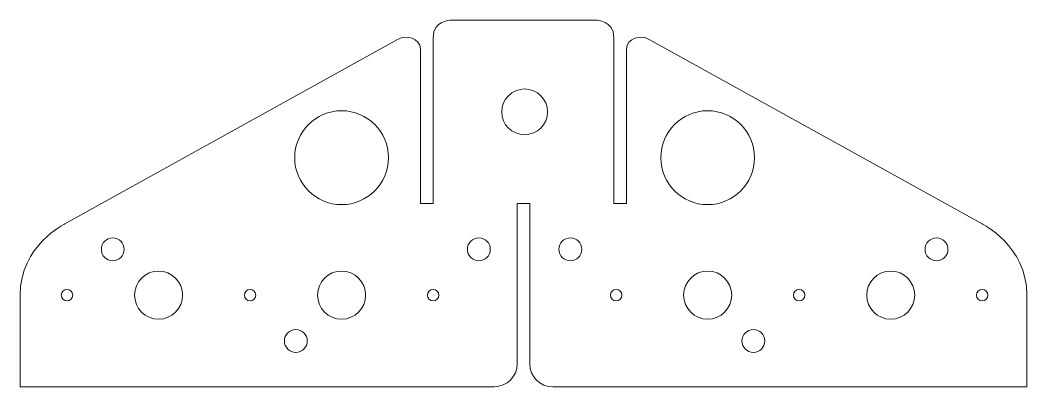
# Model space of a CAD drawing. Header units: inches. Extents: x -5 to 215, y 108 to 189.
import ezdxf

# ---------------------------------------------------------------- set-up
doc = ezdxf.new("R2010")
doc.units = ezdxf.units.IN
doc.header["$MEASUREMENT"] = 0
doc.layers.add('Layer 1', color=7, linetype='Continuous')

# ---------------------------------------------------------------- blocks, each defined once
blk = doc.blocks.new('block 2')
at = {"layer": 'Layer 1', "color": 7, "lineweight": 9, "true_color": 0xffffff}
blk.add_open_spline([(92.8, 138.52), (92.8, 137.14), (93.92, 136.02), (95.3, 136.02), (96.68, 136.02), (97.8, 137.14), (97.8, 138.52), (97.8, 139.9), (96.68, 141.02), (95.3, 141.02), (93.92, 141.02), (92.8, 139.9), (92.8, 138.52)], degree=3, knots=[0, 0, 0, 0, 1, 1, 1, 2, 2, 2, 3, 3, 3, 4, 4, 4, 4], dxfattribs=at)
blk = doc.blocks.new('block 3')
at = {"layer": 'Layer 1', "color": 7, "lineweight": 9, "true_color": 0xffffff}
blk.add_open_spline([(84.05, 128.52), (84.05, 127.83), (84.61, 127.27), (85.3, 127.27), (85.99, 127.27), (86.55, 127.83), (86.55, 128.52), (86.55, 129.21), (85.99, 129.77), (85.3, 129.77), (84.61, 129.77), (84.05, 129.21), (84.05, 128.52)], degree=3, knots=[0, 0, 0, 0, 1, 1, 1, 2, 2, 2, 3, 3, 3, 4, 4, 4, 4], dxfattribs=at)
blk = doc.blocks.new('block 4')
at = {"layer": 'Layer 1', "color": 7, "lineweight": 9, "true_color": 0xffffff}
blk.add_open_spline([(70.55, 128.52), (70.55, 125.62), (68.2, 123.27), (65.3, 123.27), (62.4, 123.27), (60.05, 125.62), (60.05, 128.52), (60.05, 131.42), (62.4, 133.77), (65.3, 133.77), (68.2, 133.77), (70.55, 131.42), (70.55, 128.52)], degree=3, knots=[0, 0, 0, 0, 1, 1, 1, 2, 2, 2, 3, 3, 3, 4, 4, 4, 4], dxfattribs=at)
blk = doc.blocks.new('block 5')
at = {"layer": 'Layer 1', "color": 7, "lineweight": 9, "true_color": 0xffffff}
blk.add_open_spline([(30.55, 128.52), (30.55, 125.62), (28.2, 123.27), (25.3, 123.27), (22.4, 123.27), (20.05, 125.62), (20.05, 128.52), (20.05, 131.42), (22.4, 133.77), (25.3, 133.77), (28.2, 133.77), (30.55, 131.42), (30.55, 128.52)], degree=3, knots=[0, 0, 0, 0, 1, 1, 1, 2, 2, 2, 3, 3, 3, 4, 4, 4, 4], dxfattribs=at)
blk = doc.blocks.new('block 6')
at = {"layer": 'Layer 1', "color": 7, "lineweight": 9, "true_color": 0xffffff}
blk.add_open_spline([(46.55, 128.52), (46.55, 127.83), (45.99, 127.27), (45.3, 127.27), (44.61, 127.27), (44.05, 127.83), (44.05, 128.52), (44.05, 129.21), (44.61, 129.77), (45.3, 129.77), (45.99, 129.77), (46.55, 129.21), (46.55, 128.52)], degree=3, knots=[0, 0, 0, 0, 1, 1, 1, 2, 2, 2, 3, 3, 3, 4, 4, 4, 4], dxfattribs=at)
blk = doc.blocks.new('block 7')
at = {"layer": 'Layer 1', "color": 7, "lineweight": 9, "true_color": 0xffffff}
blk.add_open_spline([(57.8, 118.52), (57.8, 117.14), (56.68, 116.02), (55.3, 116.02), (53.92, 116.02), (52.8, 117.14), (52.8, 118.52), (52.8, 119.9), (53.92, 121.02), (55.3, 121.02), (56.68, 121.02), (57.8, 119.9), (57.8, 118.52)], degree=3, knots=[0, 0, 0, 0, 1, 1, 1, 2, 2, 2, 3, 3, 3, 4, 4, 4, 4], dxfattribs=at)
blk = doc.blocks.new('block 8')
at = {"layer": 'Layer 1', "color": 7, "lineweight": 9, "true_color": 0xffffff}
blk.add_open_spline([(17.8, 138.52), (17.8, 137.14), (16.68, 136.02), (15.3, 136.02), (13.92, 136.02), (12.8, 137.14), (12.8, 138.52), (12.8, 139.9), (13.92, 141.02), (15.3, 141.02), (16.68, 141.02), (17.8, 139.9), (17.8, 138.52)], degree=3, knots=[0, 0, 0, 0, 1, 1, 1, 2, 2, 2, 3, 3, 3, 4, 4, 4, 4], dxfattribs=at)
blk = doc.blocks.new('block 9')
at = {"layer": 'Layer 1', "color": 7, "lineweight": 9, "true_color": 0xffffff}
blk.add_open_spline([(75.55, 158.52), (75.55, 152.86), (70.97, 148.27), (65.3, 148.27), (59.64, 148.27), (55.05, 152.86), (55.05, 158.52), (55.05, 164.18), (59.64, 168.77), (65.3, 168.77), (70.97, 168.77), (75.55, 164.18), (75.55, 158.52)], degree=3, knots=[0, 0, 0, 0, 1, 1, 1, 2, 2, 2, 3, 3, 3, 4, 4, 4, 4], dxfattribs=at)
blk = doc.blocks.new('block 10')
at = {"layer": 'Layer 1', "color": 7, "lineweight": 9, "true_color": 0xffffff}
blk.add_open_spline([(110.3, 168.52), (110.3, 165.76), (108.07, 163.52), (105.3, 163.52), (102.54, 163.52), (100.3, 165.76), (100.3, 168.52), (100.3, 171.28), (102.54, 173.52), (105.3, 173.52), (108.07, 173.52), (110.3, 171.28), (110.3, 168.52)], degree=3, knots=[0, 0, 0, 0, 1, 1, 1, 2, 2, 2, 3, 3, 3, 4, 4, 4, 4], dxfattribs=at)
blk = doc.blocks.new('block 11')
at = {"layer": 'Layer 1', "color": 7, "lineweight": 9, "true_color": 0xffffff}
blk.add_open_spline([(6.55, 128.52), (6.55, 127.83), (5.99, 127.27), (5.3, 127.27), (4.61, 127.27), (4.05, 127.83), (4.05, 128.52), (4.05, 129.21), (4.61, 129.77), (5.3, 129.77), (5.99, 129.77), (6.55, 129.21), (6.55, 128.52)], degree=3, knots=[0, 0, 0, 0, 1, 1, 1, 2, 2, 2, 3, 3, 3, 4, 4, 4, 4], dxfattribs=at)
blk = doc.blocks.new('block 12')
at = {"layer": 'Layer 1', "color": 7, "lineweight": 9, "true_color": 0xffffff}
blk.add_open_spline([(95.03, 108.52), (95.03, 108.52), (98.68, 108.52), (98.68, 108.52), (101.44, 108.52), (103.68, 110.76), (103.68, 113.52), (103.68, 113.52), (103.7, 118.52), (103.7, 118.52), (103.7, 118.52), (103.68, 148.52), (103.68, 148.52), (103.68, 148.52), (106.43, 148.5), (106.43, 148.5), (106.43, 148.5), (106.43, 118.5), (106.43, 118.5), (106.43, 118.5), (106.43, 113.5), (106.43, 113.5), (106.43, 110.73), (108.67, 108.5), (111.43, 108.5), (111.43, 108.5), (115.08, 108.5), (115.08, 108.5), (115.08, 108.5), (215.05, 108.52), (215.05, 108.52), (215.05, 108.52), (215.05, 128.52), (215.05, 128.52), (215.05, 139.38), (205.25, 144.07), (205.25, 144.07), (205.25, 144.07), (132.55, 184.35), (132.55, 184.35), (132.55, 184.35), (132.07, 184.57), (132.07, 184.57), (130.98, 185.15), (127.55, 184.89), (127.55, 182.13), (127.55, 182.13), (127.55, 148.52), (127.55, 148.52), (127.55, 148.52), (124.8, 148.52), (124.8, 148.52), (124.8, 148.52), (124.8, 184.69), (124.8, 184.69), (124.8, 188.55), (120.97, 188.52), (120.97, 188.52), (120.97, 188.52), (89.13, 188.52), (89.13, 188.52), (89.13, 188.52), (85.3, 188.55), (85.3, 184.69), (85.3, 184.69), (85.3, 148.52), (85.3, 148.52), (85.3, 148.52), (82.55, 148.52), (82.55, 148.52), (82.55, 148.52), (82.55, 182.13), (82.55, 182.13), (82.55, 184.89), (79.13, 185.15), (78.03, 184.57), (78.03, 184.57), (77.55, 184.35), (77.55, 184.35), (77.55, 184.35), (4.85, 144.07), (4.85, 144.07), (4.85, 144.07), (-4.95, 139.38), (-4.95, 128.52), (-4.95, 128.52), (-4.95, 108.52), (-4.95, 108.52), (-4.95, 108.52), (95.03, 108.52), (95.03, 108.52)], degree=3, knots=[0, 0, 0, 0, 1, 1, 1, 2, 2, 2, 3, 3, 3, 4, 4, 4, 5, 5, 5, 6, 6, 6, 7, 7, 7, 8, 8, 8, 9, 9, 9, 10, 10, 10, 11, 11, 11, 12, 12, 12, 13, 13, 13, 14, 14, 14, 15, 15, 15, 16, 16, 16, 17, 17, 17, 18, 18, 18, 19, 19, 19, 20, 20, 20, 21, 21, 21, 22, 22, 22, 23, 23, 23, 24, 24, 24, 25, 25, 25, 26, 26, 26, 27, 27, 27, 28, 28, 28, 29, 29, 29, 30, 30, 30, 30], dxfattribs=at)
blk = doc.blocks.new('block 13')
at = {"layer": 'Layer 1', "color": 7, "lineweight": 9, "true_color": 0xffffff}
blk.add_open_spline([(117.8, 138.52), (117.8, 137.14), (116.68, 136.02), (115.3, 136.02), (113.92, 136.02), (112.8, 137.14), (112.8, 138.52), (112.8, 139.9), (113.92, 141.02), (115.3, 141.02), (116.68, 141.02), (117.8, 139.9), (117.8, 138.52)], degree=3, knots=[0, 0, 0, 0, 1, 1, 1, 2, 2, 2, 3, 3, 3, 4, 4, 4, 4], dxfattribs=at)
blk = doc.blocks.new('block 14')
at = {"layer": 'Layer 1', "color": 7, "lineweight": 9, "true_color": 0xffffff}
blk.add_open_spline([(126.55, 128.52), (126.55, 127.83), (125.99, 127.27), (125.3, 127.27), (124.61, 127.27), (124.05, 127.83), (124.05, 128.52), (124.05, 129.21), (124.61, 129.77), (125.3, 129.77), (125.99, 129.77), (126.55, 129.21), (126.55, 128.52)], degree=3, knots=[0, 0, 0, 0, 1, 1, 1, 2, 2, 2, 3, 3, 3, 4, 4, 4, 4], dxfattribs=at)
blk = doc.blocks.new('block 15')
at = {"layer": 'Layer 1', "color": 7, "lineweight": 9, "true_color": 0xffffff}
blk.add_open_spline([(140.05, 128.52), (140.05, 125.62), (142.4, 123.27), (145.3, 123.27), (148.2, 123.27), (150.55, 125.62), (150.55, 128.52), (150.55, 131.42), (148.2, 133.77), (145.3, 133.77), (142.4, 133.77), (140.05, 131.42), (140.05, 128.52)], degree=3, knots=[0, 0, 0, 0, 1, 1, 1, 2, 2, 2, 3, 3, 3, 4, 4, 4, 4], dxfattribs=at)
blk = doc.blocks.new('block 16')
at = {"layer": 'Layer 1', "color": 7, "lineweight": 9, "true_color": 0xffffff}
blk.add_open_spline([(180.05, 128.52), (180.05, 125.62), (182.4, 123.27), (185.3, 123.27), (188.2, 123.27), (190.55, 125.62), (190.55, 128.52), (190.55, 131.42), (188.2, 133.77), (185.3, 133.77), (182.4, 133.77), (180.05, 131.42), (180.05, 128.52)], degree=3, knots=[0, 0, 0, 0, 1, 1, 1, 2, 2, 2, 3, 3, 3, 4, 4, 4, 4], dxfattribs=at)
blk = doc.blocks.new('block 17')
at = {"layer": 'Layer 1', "color": 7, "lineweight": 9, "true_color": 0xffffff}
blk.add_open_spline([(164.05, 128.52), (164.05, 127.83), (164.61, 127.27), (165.3, 127.27), (165.99, 127.27), (166.55, 127.83), (166.55, 128.52), (166.55, 129.21), (165.99, 129.77), (165.3, 129.77), (164.61, 129.77), (164.05, 129.21), (164.05, 128.52)], degree=3, knots=[0, 0, 0, 0, 1, 1, 1, 2, 2, 2, 3, 3, 3, 4, 4, 4, 4], dxfattribs=at)
blk = doc.blocks.new('block 18')
at = {"layer": 'Layer 1', "color": 7, "lineweight": 9, "true_color": 0xffffff}
blk.add_open_spline([(152.8, 118.52), (152.8, 117.14), (153.92, 116.02), (155.3, 116.02), (156.68, 116.02), (157.8, 117.14), (157.8, 118.52), (157.8, 119.9), (156.68, 121.02), (155.3, 121.02), (153.92, 121.02), (152.8, 119.9), (152.8, 118.52)], degree=3, knots=[0, 0, 0, 0, 1, 1, 1, 2, 2, 2, 3, 3, 3, 4, 4, 4, 4], dxfattribs=at)
blk = doc.blocks.new('block 19')
at = {"layer": 'Layer 1', "color": 7, "lineweight": 9, "true_color": 0xffffff}
blk.add_open_spline([(192.8, 138.52), (192.8, 137.14), (193.92, 136.02), (195.3, 136.02), (196.68, 136.02), (197.8, 137.14), (197.8, 138.52), (197.8, 139.9), (196.68, 141.02), (195.3, 141.02), (193.92, 141.02), (192.8, 139.9), (192.8, 138.52)], degree=3, knots=[0, 0, 0, 0, 1, 1, 1, 2, 2, 2, 3, 3, 3, 4, 4, 4, 4], dxfattribs=at)
blk = doc.blocks.new('block 20')
at = {"layer": 'Layer 1', "color": 7, "lineweight": 9, "true_color": 0xffffff}
blk.add_open_spline([(135.05, 158.52), (135.05, 152.86), (139.64, 148.27), (145.3, 148.27), (150.97, 148.27), (155.55, 152.86), (155.55, 158.52), (155.55, 164.18), (150.97, 168.77), (145.3, 168.77), (139.64, 168.77), (135.05, 164.18), (135.05, 158.52)], degree=3, knots=[0, 0, 0, 0, 1, 1, 1, 2, 2, 2, 3, 3, 3, 4, 4, 4, 4], dxfattribs=at)
blk = doc.blocks.new('block 21')
at = {"layer": 'Layer 1', "color": 7, "lineweight": 9, "true_color": 0xffffff}
blk.add_open_spline([(204.05, 128.52), (204.05, 127.83), (204.61, 127.27), (205.3, 127.27), (205.99, 127.27), (206.55, 127.83), (206.55, 128.52), (206.55, 129.21), (205.99, 129.77), (205.3, 129.77), (204.61, 129.77), (204.05, 129.21), (204.05, 128.52)], degree=3, knots=[0, 0, 0, 0, 1, 1, 1, 2, 2, 2, 3, 3, 3, 4, 4, 4, 4], dxfattribs=at)

msp = doc.modelspace()

# ---------------------------------------------------------------- block references
at = {"layer": 'Layer 1'}
for name in ['block 12', 'block 10', 'block 9', 'block 20', 'block 8', 'block 2', 'block 13', 'block 19', 'block 5', 'block 4', 'block 15', 'block 16', 'block 11', 'block 6', 'block 3', 'block 14', 'block 17', 'block 21', 'block 7', 'block 18']:
    msp.add_blockref(name, (0, 0), dxfattribs=at)

doc.saveas('drawing.dxf')
